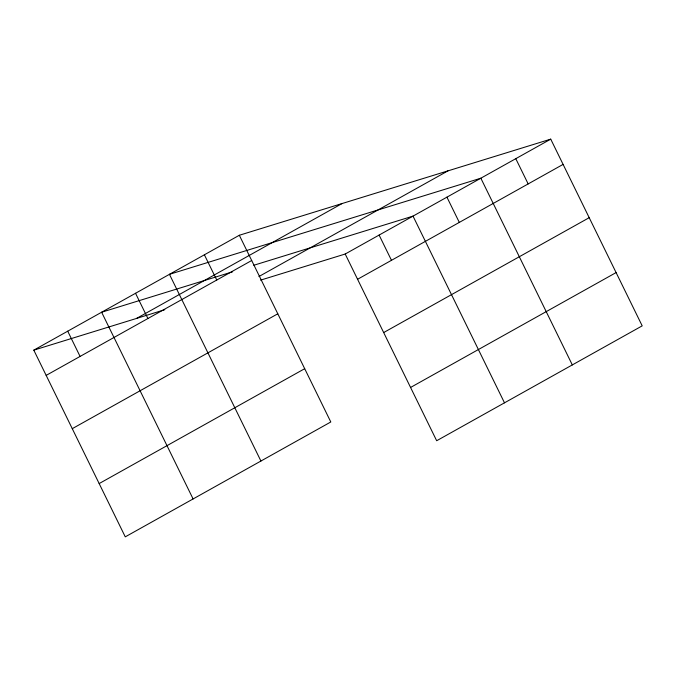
<?xml version="1.0" encoding="UTF-8"?>
<svg xmlns="http://www.w3.org/2000/svg" width="676" height="676" viewBox="0 0 676 676"><rect width="100%" height="100%" fill="white"/><g stroke="black" fill="none" stroke-linecap="round" stroke-linejoin="round"><path stroke-width="1.01" d="M239.329 235.265L330.801 421.976L125.271 536.854L33.8 350.143L239.329 235.265L550.729 139.146L642.2 325.857L436.671 440.735L345.199 254.024L260.573 280.143M136.56 318.421L342.09 203.544M46.171 375.383L251.7 260.505M258.933 276.526L447.968 170.867M345.199 254.024L550.729 139.146M72.273 428.668L277.802 313.791M357.57 279.272L563.1 164.395M99.169 483.568L304.699 368.69M383.672 332.558L589.202 217.68M410.569 387.458L616.098 272.58M232.62 271.803L101.628 312.227L193.091 498.939M253.796 265.262L413.028 216.117L504.49 402.828M33.8 350.143L164.792 309.709M515.788 158.683L528.159 183.923M572.318 364.922L480.847 178.21L169.448 274.321L260.919 461.032M446.937 197.164L459.308 222.404M379.109 235.071L391.48 260.319M204.389 254.793L216.759 280.033M135.538 293.274L147.909 318.523M67.71 331.181L80.081 356.429"/></g></svg>
